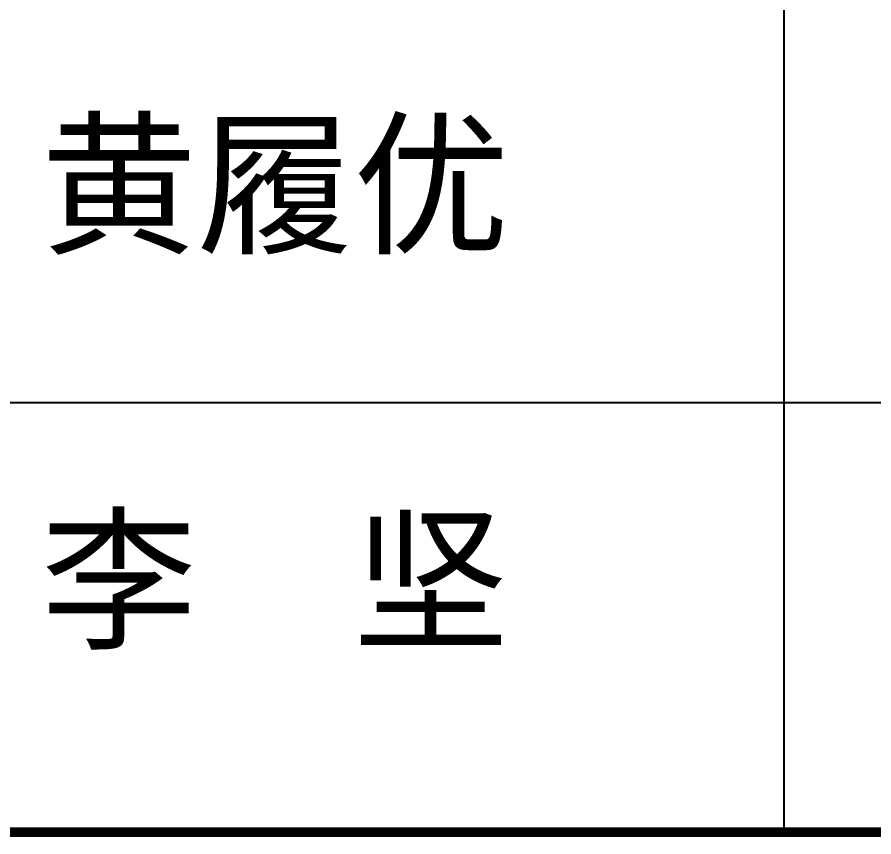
# Model space of a CAD drawing. Extents: x -737978 to 768813, y -372247 to 1140308.
# Drawn here: x -22157 to -19582, y -25714 to -23252 of the extents above; entities that cross this region are included whole.
import ezdxf

# ---------------------------------------------------------------- set-up
doc = ezdxf.new("R2010")
doc.units = 0
doc.header["$LTSCALE"] = 1000
doc.header["$MEASUREMENT"] = 0
doc.layers.get('0').update_dxf_attribs({"linetype": 'CONTINUOUS'})
doc.layers.add('PUB_TITLE', color=4, linetype='CONTINUOUS')
doc.styles.add('-宋体', font='SimSun.ttf', dxfattribs={"width": 0.8})

# ---------------------------------------------------------------- blocks, each defined once
blk = doc.blocks.new('TQ1')
at = {"layer": 'PUB_TITLE'}
blk.add_line((-49854.8, -405554.8), (-43854.8, -405554.8), dxfattribs=at)
blk.add_lwpolyline([(-45804.8, -401054.8), (-45804.8, -406454.8)], dxfattribs=at)
at = {"layer": 'PUB_TITLE', "const_width": 20}
blk.add_lwpolyline([(-49854.8, -406454.8), (-43854.8, -406454.8)], dxfattribs=at)
at = {"layer": 'PUB_TITLE', "style": '-宋体', "width": 1.000002}
blk.add_text('黄履优', height=240, dxfattribs=at).set_placement((-47362.2, -405218.2))
at = {"layer": 'PUB_TITLE', "style": '-宋体'}
blk.add_text('李  坚', height=240, dxfattribs=at).set_placement((-47362.3, -406047.1))

msp = doc.modelspace()

# ---------------------------------------------------------------- block references
at = {"xscale": 1.433507481003284, "yscale": 1.433507481003284, "zscale": 1.433507481003284}
msp.add_blockref('TQ1', (45808.5, 556956.1), dxfattribs=at)

doc.saveas('drawing.dxf')
